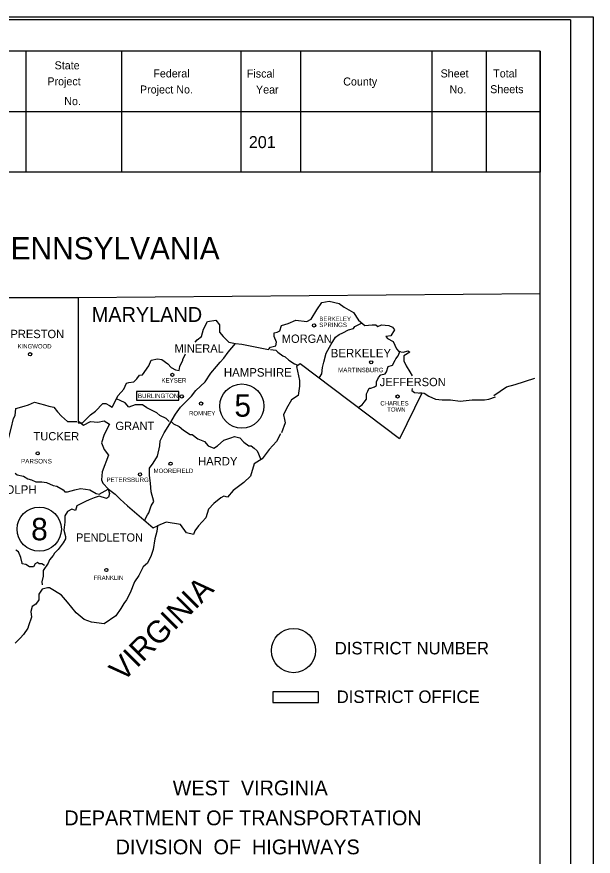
# Model space of a CAD drawing. Extents: x -2430 to 5747, y -3768 to 262.
# Drawn here: x 3374.887 to 3376.225, y -3763.735 to -3761.784 of the extents above; entities that cross this region are included whole.
import ezdxf

# ---------------------------------------------------------------- set-up
doc = ezdxf.new("R2010")
doc.units = 0
doc.layers.add('BORDERS SHEET', color=7, linetype='Continuous')
doc.layers.add('PRINT BORDER', color=7, linetype='Continuous')

msp = doc.modelspace()

# ---------------------------------------------------------------- linework, layer by layer
at = {"layer": 'BORDERS SHEET'}
for p, q in [((3376.1724, -3761.7913), (3367.2194, -3761.7913)), ((3376.1724, -3761.7913), (3376.1724, -3767.5819)), ((3376.1724, -3761.7913), (3376.1724, -3761.7913)), ((3376.1022, -3761.8641), (3373.349, -3761.8641)), ((3376.1022, -3761.8641), (3374.6354, -3761.8641)), ((3374.9078, -3761.8641), (3374.9078, -3762.1452)), ((3375.1299, -3761.8641), (3375.1299, -3762.1452)), ((3375.4071, -3761.8646), (3375.4071, -3762.1457)), ((3375.5458, -3761.8646), (3375.5458, -3762.1457)), ((3375.8508, -3761.8641), (3375.8508, -3762.1452)), ((3375.9765, -3761.8641), (3375.9765, -3762.1452)), ((3376.1022, -3763.9978), (3376.1022, -3761.8641)), ((3376.1022, -3761.8641), (3376.1022, -3762.1451)), ((3376.1022, -3761.8641), (3376.1022, -3761.8641)), ((3376.1022, -3761.8641), (3376.1022, -3762.1451)), ((3376.1022, -3761.8641), (3376.1022, -3762.1452)), ((3376.1022, -3762.005), (3374.6354, -3762.005)), ((3376.1022, -3762.1452), (3374.6354, -3762.1452))]:
    msp.add_line(p, q, dxfattribs=at)
for points in [[(3374.5647, -3761.8998), (3374.5664, -3762.4368), (3375.0296, -3762.4368), (3375.0296, -3762.7277)], [(3375.0296, -3762.4368), (3376.1022, -3762.4276)], [(3375.301, -3762.5402), (3375.3057, -3762.5352), (3375.3157, -3762.5271), (3375.3208, -3762.5103), (3375.3295, -3762.4922), (3375.3493, -3762.4888), (3375.3576, -3762.5002), (3375.3576, -3762.517), (3375.3661, -3762.5271), (3375.3792, -3762.5402), (3375.3946, -3762.5436), (3375.4096, -3762.5452), (3375.4714, -3762.5573), (3375.4764, -3762.5522), (3375.4882, -3762.5485), (3375.4898, -3762.5402), (3375.4848, -3762.5271), (3375.4848, -3762.5187), (3375.4912, -3762.517), (3375.498, -3762.5136), (3375.5013, -3762.5019), (3375.5167, -3762.4969), (3375.5348, -3762.4888), (3375.5602, -3762.4922), (3375.5703, -3762.4869), (3375.5834, -3762.465), (3375.5951, -3762.4485), (3375.6122, -3762.4452), (3375.6354, -3762.4503), (3375.6471, -3762.4586), (3375.6686, -3762.4717), (3375.6807, -3762.4888), (3375.6954, -3762.5019), (3375.7122, -3762.5002), (3375.7206, -3762.5002), (3375.7254, -3762.5036), (3375.7337, -3762.5002), (3375.7508, -3762.5019), (3375.7591, -3762.5053), (3375.7642, -3762.512), (3375.7558, -3762.5254), (3375.7441, -3762.5271), (3375.7474, -3762.5321), (3375.7609, -3762.5386), (3375.7689, -3762.5556), (3375.774, -3762.5623), (3375.7841, -3762.5639), (3375.7961, -3762.5606), (3375.7994, -3762.5639), (3375.7857, -3762.5721), (3375.7857, -3762.5838), (3375.791, -3762.5956), (3375.7994, -3762.6092), (3375.805, -3762.6184)], [(3375.5901, -3762.6223), (3375.5951, -3762.614), (3375.5969, -3762.5989), (3375.6002, -3762.5871), (3375.6052, -3762.5656), (3375.6167, -3762.5452), (3375.627, -3762.5287), (3375.6354, -3762.5221), (3375.6438, -3762.5187), (3375.6569, -3762.512), (3375.6686, -3762.5087), (3375.6719, -3762.5036), (3375.6887, -3762.4955)], [(3375.1842, -3762.9548), (3375.1869, -3762.9487), (3375.1903, -3762.9417), (3375.1936, -3762.9367), (3375.1987, -3762.9202), (3375.2054, -3762.9102), (3375.1987, -3762.8881), (3375.197, -3762.8682), (3375.1954, -3762.85), (3375.1954, -3762.8333), (3375.2037, -3762.8213), (3375.2138, -3762.8048), (3375.2191, -3762.7813), (3375.2202, -3762.7693), (3375.2288, -3762.7511), (3375.2423, -3762.7297), (3375.2557, -3762.7076), (3375.2671, -3762.6911), (3375.2825, -3762.676), (3375.2925, -3762.666), (3375.3026, -3762.6522), (3375.3242, -3762.6324), (3375.3373, -3762.6125), (3375.3509, -3762.5972), (3375.3594, -3762.5871), (3375.3677, -3762.5771), (3375.3778, -3762.5639), (3375.3946, -3762.5436)], [(3375.0296, -3762.7277), (3375.0397, -3762.7277), (3375.0584, -3762.7092), (3375.0699, -3762.7009), (3375.0867, -3762.6827), (3375.0933, -3762.6827), (3375.1021, -3762.6877), (3375.1085, -3762.6911), (3375.1219, -3762.664), (3375.1352, -3762.6492), (3375.1417, -3762.6357), (3375.1467, -3762.6341), (3375.1584, -3762.6324), (3375.1654, -3762.6257), (3375.1722, -3762.6173), (3375.1789, -3762.6159), (3375.1936, -3762.5956), (3375.1987, -3762.5821), (3375.2138, -3762.5788), (3375.2238, -3762.5804), (3375.2373, -3762.5905), (3375.2456, -3762.5989), (3375.2557, -3762.6042), (3375.2638, -3762.6058), (3375.2655, -3762.5972), (3375.2722, -3762.5821), (3375.2722, -3762.5804), (3375.2775, -3762.569), (3375.2783, -3762.5676)], [(3375.4764, -3762.5573), (3375.4882, -3762.5589), (3375.4929, -3762.5639), (3375.5047, -3762.5721), (3375.51, -3762.574), (3375.5183, -3762.5821), (3375.5314, -3762.5905), (3375.5399, -3762.5938)], [(3375.6807, -3762.6911), (3375.6887, -3762.686), (3375.6938, -3762.6794), (3375.6988, -3762.6727), (3375.6988, -3762.6607), (3375.7022, -3762.654), (3375.7055, -3762.6475), (3375.7089, -3762.6475), (3375.7172, -3762.6442), (3375.7223, -3762.6408), (3375.7223, -3762.6324), (3375.727, -3762.6223), (3375.7321, -3762.6159), (3375.7424, -3762.614), (3375.7457, -3762.6092), (3375.7491, -3762.5972), (3375.7591, -3762.5938), (3375.7656, -3762.5821), (3375.7673, -3762.5788), (3375.7723, -3762.5721), (3375.7774, -3762.5606)], [(3375.805, -3762.6481), (3375.8044, -3762.6522), (3375.8108, -3762.6573), (3375.8276, -3762.6589), (3375.7756, -3762.7646), (3375.5449, -3762.5905), (3375.5367, -3762.5972), (3375.5432, -3762.629), (3375.5432, -3762.6425), (3375.5399, -3762.664), (3375.5247, -3762.6743), (3375.5133, -3762.6941), (3375.5066, -3762.7092), (3375.5082, -3762.7196), (3375.51, -3762.7277), (3375.5013, -3762.7511)], [(3375.995, -3762.664), (3376.024, -3762.6439), (3376.0441, -3762.6383), (3376.0902, -3762.6237)], [(3375.8226, -3762.6573), (3375.8326, -3762.6589), (3375.8441, -3762.666), (3375.8595, -3762.6727), (3375.8745, -3762.6743), (3375.8944, -3762.6743), (3375.9164, -3762.6777), (3375.9447, -3762.6743), (3375.9612, -3762.6743), (3375.9732, -3762.6743), (3375.9832, -3762.6727), (3375.9984, -3762.6676)], [(3374.8576, -3762.793), (3374.8592, -3762.7813), (3374.8676, -3762.7646), (3374.874, -3762.7411), (3374.8793, -3762.7179), (3374.8827, -3762.7109), (3374.8843, -3762.6941), (3374.9042, -3762.6892), (3374.9142, -3762.686), (3374.9277, -3762.6794), (3374.9514, -3762.686), (3374.9612, -3762.6892), (3374.9729, -3762.6911), (3374.9811, -3762.7025), (3374.991, -3762.7126), (3375.0048, -3762.7246), (3375.0266, -3762.7246)], [(3375.2406, -3762.7246), (3375.2339, -3762.7179), (3375.2191, -3762.7109), (3375.2121, -3762.7042), (3375.1886, -3762.6927), (3375.1789, -3762.686), (3375.1621, -3762.686), (3375.1467, -3762.6911), (3375.1384, -3762.681), (3375.1269, -3762.676), (3375.1202, -3762.6727)], [(3375.0313, -3762.7246), (3375.0414, -3762.733), (3375.0584, -3762.7246), (3375.0749, -3762.7263), (3375.09, -3762.7229), (3375.1021, -3762.7311), (3375.09, -3762.7545), (3375.0833, -3762.7743), (3375.09, -3762.7897), (3375.0998, -3762.8031), (3375.085, -3762.8417), (3375.0833, -3762.8598), (3375.0867, -3762.8682), (3375.0998, -3762.8817), (3375.1152, -3762.8931), (3375.1269, -3762.9051), (3375.1437, -3762.9202), (3375.2037, -3762.9719), (3375.2138, -3762.9671)], [(3375.2456, -3762.7246), (3375.2506, -3762.7297), (3375.2638, -3762.7361), (3375.2738, -3762.7444), (3375.2892, -3762.7545), (3375.2943, -3762.7545), (3375.3074, -3762.7646), (3375.3224, -3762.771), (3375.3311, -3762.7813), (3375.3442, -3762.7863), (3375.3527, -3762.7813), (3375.3677, -3762.7679), (3375.3842, -3762.7629), (3375.3928, -3762.7596), (3375.4046, -3762.7629), (3375.4144, -3762.7727), (3375.4261, -3762.7813), (3375.4311, -3762.7813), (3375.4378, -3762.7863), (3375.4448, -3762.793), (3375.4482, -3762.7998), (3375.4532, -3762.8113)], [(3375.4996, -3762.7529), (3375.4898, -3762.771), (3375.473, -3762.7897), (3375.4563, -3762.8113), (3375.4378, -3762.823), (3375.4295, -3762.8515), (3375.4144, -3762.8665), (3375.3892, -3762.8852), (3375.3759, -3762.9001), (3375.3677, -3762.8984), (3375.361, -3762.9017), (3375.3442, -3762.9151), (3375.3322, -3762.9286), (3375.3258, -3762.9487), (3375.309, -3762.9671), (3375.3007, -3762.9786), (3375.2973, -3762.987), (3375.2808, -3762.9836), (3375.2671, -3762.9638), (3375.2339, -3762.9588), (3375.2138, -3762.9671), (3375.2121, -3762.9803), (3375.2071, -3762.9971), (3375.2037, -3763.0222), (3375.1987, -3763.0356), (3375.1903, -3763.0537), (3375.1802, -3763.0624), (3375.1704, -3763.0825), (3375.1602, -3763.0974), (3375.1501, -3763.1227), (3375.1417, -3763.1392), (3375.1352, -3763.1476), (3375.1285, -3763.1593), (3375.1168, -3763.1758), (3375.09, -3763.1945), (3375.0601, -3763.1912), (3375.043, -3763.1845), (3375.0246, -3763.1691), (3375.0048, -3763.1443), (3374.991, -3763.1278), (3374.9746, -3763.1177), (3374.9629, -3763.1107), (3374.9579, -3763.1107), (3374.9461, -3763.1141), (3374.938, -3763.1261), (3374.938, -3763.1392), (3374.931, -3763.1493), (3374.9227, -3763.1544), (3374.9193, -3763.1661), (3374.9209, -3763.1795), (3374.9142, -3763.1996), (3374.9126, -3763.2046), (3374.9028, -3763.2195), (3374.8944, -3763.2278), (3374.8827, -3763.2398)], [(3374.8827, -3762.845), (3374.8877, -3762.8484), (3374.9028, -3762.8515), (3374.9126, -3762.8582), (3374.9209, -3762.8598), (3374.931, -3762.8649), (3374.9448, -3762.8649), (3374.9561, -3762.8665), (3374.9712, -3762.8732), (3374.9796, -3762.875), (3374.9947, -3762.8833), (3374.9981, -3762.8881), (3375.0048, -3762.8881), (3375.0213, -3762.8833), (3375.0347, -3762.8799), (3375.0467, -3762.8817), (3375.0565, -3762.8833), (3375.0715, -3762.8919), (3375.0782, -3762.8931), (3375.0987, -3762.8822), (3375.1021, -3762.8919), (3375.0998, -3762.9001), (3375.095, -3762.9034), (3375.0782, -3762.8984), (3375.0665, -3762.9017), (3375.055, -3762.9068), (3375.0467, -3762.9102), (3375.0313, -3762.9185), (3375.0266, -3762.9202), (3375.0229, -3762.9316), (3375.0149, -3762.9286), (3375.0048, -3762.9334), (3374.9981, -3762.9434), (3374.9981, -3762.9588), (3374.9964, -3762.9769), (3374.9998, -3762.992), (3374.9998, -3762.9971), (3374.9947, -3763.0068), (3374.9877, -3763.0155), (3374.9827, -3763.0222), (3374.9746, -3763.0305), (3374.9712, -3763.0356), (3374.9629, -3763.0457), (3374.9595, -3763.0537), (3374.9478, -3763.0708), (3374.9478, -3763.0758), (3374.9478, -3763.0842), (3374.9448, -3763.0974), (3374.9461, -3763.104)], [(3374.9514, -3763.0588), (3374.9448, -3763.0555), (3374.9392, -3763.0555), (3374.9347, -3763.0521), (3374.9294, -3763.0555), (3374.926, -3763.0624), (3374.916, -3763.0624), (3374.9075, -3763.0571), (3374.8995, -3763.0555), (3374.8995, -3763.0537), (3374.8961, -3763.0406), (3374.891, -3763.0272), (3374.8843, -3763.0238)]]:
    msp.add_lwpolyline(points, dxfattribs=at)
for points in [[(3375.2629, -3762.6548), (3375.1646, -3762.6548), (3375.1646, -3762.6749), (3375.2629, -3762.6749)], [(3375.4816, -3763.3526), (3375.4816, -3763.3775), (3375.5877, -3763.3775), (3375.5877, -3763.3526)]]:
    msp.add_lwpolyline(points, close=True, dxfattribs=at)
for centre, radius in [((3375.5772, -3762.5014), 0.00376), ((3374.9177, -3762.5683), 0.00376), ((3375.7098, -3762.5871), 0.00376), ((3375.2481, -3762.6162), 0.00376), ((3375.4095, -3762.6887), 0.0513), ((3375.27, -3762.6663), 0.00376), ((3375.7711, -3762.6665), 0.00376), ((3375.3148, -3762.6829), 0.00376), ((3374.9354, -3762.7986), 0.00376), ((3375.2439, -3762.8226), 0.00376), ((3375.173, -3762.8476), 0.00376), ((3374.9391, -3762.9746), 0.0513), ((3375.0949, -3763.0696), 0.00376), ((3375.5296, -3763.2569), 0.0513)]:
    msp.add_circle(centre, radius, dxfattribs=at)
at = {"layer": 'PRINT BORDER'}
msp.add_lwpolyline([(3376.2254, -3767.6517), (3366.9121, -3767.6517), (3366.9121, -3761.7843), (3376.2254, -3761.7843)], close=True, dxfattribs=at)

# ---------------------------------------------------------------- texts
at = {"layer": 'BORDERS SHEET'}
for s, height, p in [('State', 0.01861, (3374.9747, -3761.9064)), ('Federal', 0.01861, (3375.2039, -3761.9252)), ('Fiscal', 0.01861, (3375.4211, -3761.9255)), ('Sheet', 0.01861, (3375.871, -3761.9252)), ('Total', 0.01861, (3375.9932, -3761.9252)), ('Project', 0.01861, (3374.9578, -3761.9436)), ('County', 0.01861, (3375.6449, -3761.944)), ('Project No.', 0.018608, (3375.1729, -3761.9625)), ('Year', 0.01861, (3375.4424, -3761.9627)), ('No.', 0.01861, (3375.8918, -3761.9624)), ('Sheets', 0.01861, (3375.9862, -3761.9618)), ('No.', 0.01861, (3374.9971, -3761.9896)), ('201 ', 0.02794, (3375.4257, -3762.0894)), ('PENNSYLVANIA', 0.051827, (3374.8264, -3762.3481)), ('MARYLAND', 0.03451, (3375.0609, -3762.4932)), ('SPRINGS', 0.01034, (3375.5893, -3762.5053)), ('BERKELEY', 0.01006, (3375.5896, -3762.4911)), ('PRESTON', 0.01928, (3374.8722, -3762.5309)), ('MORGAN', 0.01928, (3375.5022, -3762.5419)), ('KINGWOOD', 0.01006, (3374.8888, -3762.5548)), ('MINERAL', 0.01928, (3375.2531, -3762.5645)), ('BERKELEY', 0.01984, (3375.616, -3762.5757)), ('HAMPSHIRE', 0.01984, (3375.3677, -3762.6204)), ('MARTINSBURG', 0.010336, (3375.6331, -3762.6101)), ('KEYSER', 0.01034, (3375.2227, -3762.6341)), ('JEFFERSON', 0.01928, (3375.7297, -3762.6425)), ('BURLINGTON', 0.01034, (3375.1683, -3762.6701)), ('5', 0.052, (3375.3922, -3762.7135)), ('CHARLES', 0.01006, (3375.7312, -3762.6874)), ('TOWN', 0.01006, (3375.7472, -3762.7017)), ('ROMNEY', 0.01006, (3375.2869, -3762.7106)), ('GRANT', 0.01928, (3375.1159, -3762.7444)), ('TUCKER', 0.01928, (3374.9257, -3762.7685)), ('HARDY', 0.01956, (3375.3077, -3762.8268)), ('PARSONS', 0.01062, (3374.8966, -3762.8221)), ('MOOREFIELD', 0.01006, (3375.2046, -3762.8442)), ('PETERSBURG', 0.01034, (3375.0951, -3762.8652)), ('RANDOLPH', 0.01984, (3374.7853, -3762.8926)), ('8', 0.052, (3374.9202, -3763.0006)), ('PENDLETON', 0.019, (3375.0245, -3763.0035)), ('FRANKLIN', 0.01006, (3375.0654, -3763.0926)), ('DISTRICT NUMBER', 0.029057, (3375.6251, -3763.2657)), ('DISTRICT OFFICE', 0.029057, (3375.6296, -3763.3786)), ('WEST  VIRGINIA', 0.034364, (3375.249, -3763.5931)), ('DEPARTMENT OF TRANSPORTATION', 0.034364, (3374.9973, -3763.6627)), ('DIVISION  OF  HIGHWAYS', 0.034364, (3375.1165, -3763.7302))]:
    msp.add_text(s, height=height, dxfattribs=at).set_placement(p)
msp.add_text('VIRGINIA', height=0.05176, rotation=45, dxfattribs=at).set_placement((3375.1329, -3763.3317))

doc.saveas('drawing.dxf')
